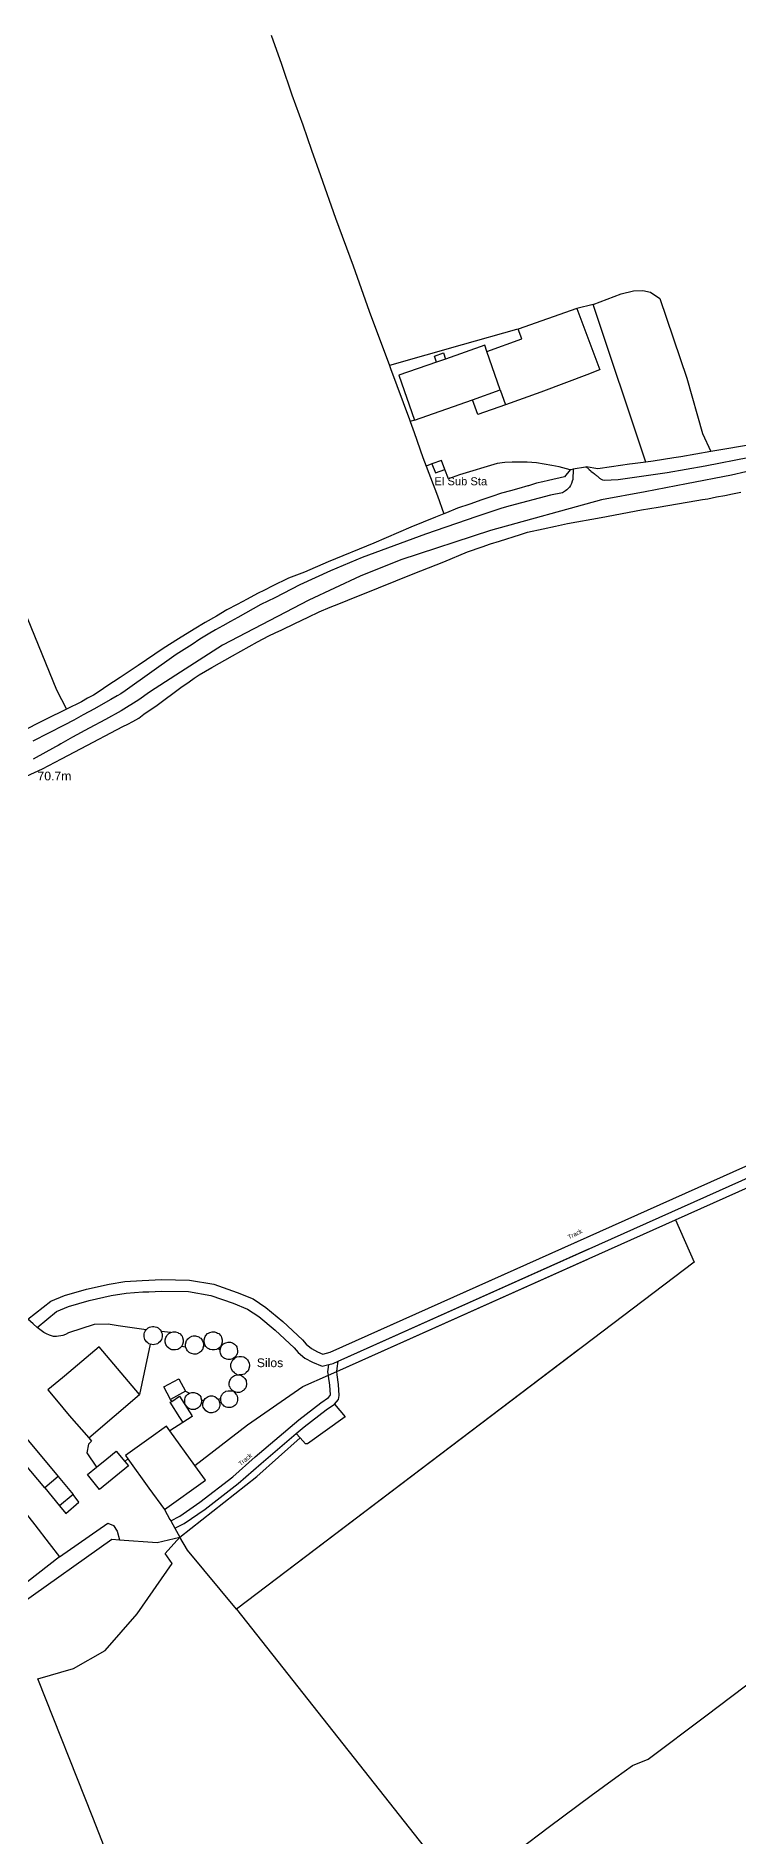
# Model space of a CAD drawing. Header units: millimetres. Extents: x 111502 to 977541, y 8702 to 1044108.
# Drawn here: x 975679 to 975921, y 476211 to 476830 of the extents above; entities that cross this region are included whole.
import ezdxf

# ---------------------------------------------------------------- set-up
doc = ezdxf.new("R2010")
doc.units = ezdxf.units.MM
doc.header["$LTSCALE"] = 0.25
doc.layers.add('X HVSS Site Background', color=8, linetype='Continuous')
doc.styles.add('OS Master Map$1$Standard', font='txt')

# ---------------------------------------------------------------- blocks, each defined once
blk = doc.blocks.new('OS MAP')
at = {"layer": 'X HVSS Site Background', "flags": 128}
for points in [[(489542, 241371.57), (489545.6, 241361.57), (489545.6, 241361.57), (489549.2, 241351.07), (489549.2, 241351.07), (489552.9, 241340.77), (489552.9, 241340.77), (489555.9, 241332.07), (489555.9, 241332.07), (489559, 241323.27), (489559, 241323.27), (489564.2, 241308.67), (489564.2, 241308.67), (489570.2, 241292.27), (489570.2, 241292.27), (489575.8, 241276.67), (489575.8, 241276.67), (489582.69, 241258.07)], [(489650.4, 241223.17), (489651.43, 241222.34), (489651.43, 241222.34), (489651.94, 241221.81), (489651.94, 241221.81), (489652.13, 241221.66), (489652.13, 241221.66), (489652.59, 241221.31), (489652.59, 241221.31), (489653.26, 241220.78), (489653.26, 241220.78), (489653.44, 241220.63), (489653.44, 241220.63), (489653.58, 241220.52), (489653.58, 241220.52), (489653.74, 241220.38), (489653.74, 241220.38), (489653.87, 241220.28), (489653.87, 241220.28), (489654.04, 241220.14), (489654.04, 241220.14), (489654.22, 241219.99), (489654.22, 241219.99), (489654.39, 241219.85), (489654.39, 241219.85), (489654.52, 241219.74), (489654.52, 241219.74), (489654.69, 241219.6), (489654.69, 241219.6), (489654.82, 241219.5), (489654.82, 241219.5), (489654.99, 241219.36), (489654.99, 241219.36), (489655.12, 241219.25), (489655.12, 241219.25), (489655.32, 241219.09), (489655.32, 241219.09), (489655.77, 241218.88), (489655.77, 241218.88), (489655.99, 241218.81), (489655.99, 241218.81), (489656.59, 241218.63), (489656.59, 241218.63), (489661.37, 241218.83), (489661.37, 241218.83), (489678.19, 241221.29), (489678.19, 241221.29), (489691.29, 241223.59), (489691.29, 241223.59), (489721.8, 241229.57)], [(489652.74, 241279.04), (489662.4, 241282.62), (489662.4, 241282.62), (489666.58, 241283.74), (489666.58, 241283.74), (489669.85, 241283.86), (489669.85, 241283.86), (489672.45, 241283.18), (489672.45, 241283.18), (489675.72, 241281.04), (489675.72, 241281.04), (489684.98, 241253.72), (489684.98, 241253.72), (489690.4, 241234.64), (489690.4, 241234.64), (489693.25, 241228.46)], [(489647.1, 241277.6), (489655.01, 241256.58), (489655.01, 241256.58), (489654.6, 241256.42), (489654.6, 241256.42), (489651.48, 241255.23), (489651.48, 241255.23), (489634.8, 241248.87), (489634.8, 241248.87), (489622.58, 241244.53)], [(489647.1, 241277.6), (489627, 241270.5)], [(489652.74, 241279.04), (489647.1, 241277.6)], [(489670.88, 241224.81), (489652.74, 241279.04)], [(489708.9, 241231.17), (489693.25, 241228.46)], [(489715.1, 241223.77), (489700.29, 241220.39), (489700.29, 241220.39), (489684.89, 241217.39), (489684.89, 241217.39), (489670.69, 241214.69), (489670.69, 241214.69), (489655.59, 241211.89), (489655.59, 241211.89), (489617.43, 241201.38), (489617.43, 241201.38), (489586.59, 241191.29), (489586.59, 241191.29), (489572.61, 241185.69), (489572.61, 241185.69), (489554.99, 241177.44), (489554.99, 241177.44), (489525.26, 241161.91), (489525.26, 241161.91), (489509.26, 241151.66), (489509.26, 241151.66), (489500.26, 241145.86), (489500.26, 241145.86), (489496.55, 241143.19), (489496.55, 241143.19), (489490.45, 241139.39), (489490.45, 241139.39), (489485.05, 241136.39), (489485.05, 241136.39), (489479.45, 241133.39), (489479.45, 241133.39), (489473.75, 241130.29), (489473.75, 241130.29), (489469.7, 241128.02), (489469.7, 241128.02), (489468.79, 241127.51), (489468.79, 241127.51), (489467.87, 241127), (489467.87, 241127), (489460.23, 241122.77)], [(489627, 241270.5), (489626.4, 241270.37), (489626.4, 241270.37), (489607.7, 241265.17), (489607.7, 241265.17), (489582.69, 241258.07)], [(489616.22, 241262.88), (489615.5, 241264.97), (489615.5, 241264.97), (489602, 241260.27)], [(489616.22, 241262.88), (489628.2, 241267.17), (489628.2, 241267.17), (489627, 241270.5)], [(489598.92, 241259.2), (489585.9, 241254.67), (489585.9, 241254.67), (489591.3, 241239.27)], [(489598.92, 241259.2), (489598.2, 241261.27), (489598.2, 241261.27), (489601.3, 241262.37), (489601.3, 241262.37), (489602, 241260.27)], [(489602, 241260.27), (489598.92, 241259.2)], [(489620.81, 241249.64), (489616.22, 241262.88)], [(489582.69, 241258.07), (489583.1, 241256.97), (489583.1, 241256.97), (489589.59, 241239.44), (489589.59, 241239.44), (489589.84, 241238.75)], [(489591.3, 241239.27), (489611.29, 241246.29)], [(489611.29, 241246.29), (489620.81, 241249.64)], [(489622.58, 241244.53), (489613.1, 241241.17), (489613.1, 241241.17), (489611.29, 241246.29)], [(489620.81, 241249.64), (489622.58, 241244.53)], [(489457.9, 241116.9), (489463.4, 241119.5), (489463.4, 241119.5), (489470, 241122.9), (489470, 241122.9), (489476.7, 241126.4), (489476.7, 241126.4), (489491, 241134), (489491, 241134), (489492.8, 241134.8), (489492.8, 241134.8), (489494.5, 241135.7), (489494.5, 241135.7), (489496.5, 241136.9), (489496.5, 241136.9), (489498.3, 241138.3), (489498.3, 241138.3), (489502.9, 241141.3), (489502.9, 241141.3), (489511, 241147.37), (489511, 241147.37), (489513.8, 241149.37), (489513.8, 241149.37), (489515.6, 241150.67), (489515.6, 241150.67), (489517.3, 241151.77), (489517.3, 241151.77), (489521.6, 241154.27), (489521.6, 241154.27), (489528.7, 241158.27), (489528.7, 241158.27), (489537.3, 241163.07), (489537.3, 241163.07), (489541.3, 241165.17), (489541.3, 241165.17), (489543.4, 241166.17), (489543.4, 241166.17), (489545.7, 241167.27), (489545.7, 241167.27), (489550.2, 241169.37), (489550.2, 241169.37), (489554.8, 241171.57), (489554.8, 241171.57), (489558.5, 241173.37), (489558.5, 241173.37), (489562.3, 241174.97), (489562.3, 241174.97), (489565.3, 241176.17), (489565.3, 241176.17), (489568.4, 241177.37), (489568.4, 241177.37), (489578.9, 241181.67), (489578.9, 241181.67), (489590.9, 241186.47), (489590.9, 241186.47), (489601.4, 241190.57), (489601.4, 241190.57), (489609.6, 241193.97), (489609.6, 241193.97), (489614.6, 241195.77), (489614.6, 241195.77), (489617.5, 241196.77), (489617.5, 241196.77), (489620.6, 241197.67), (489620.6, 241197.67), (489627.8, 241199.97), (489627.8, 241199.97), (489630.2, 241200.77), (489630.2, 241200.77), (489635.6, 241201.97), (489635.6, 241201.97), (489639.8, 241202.87), (489639.8, 241202.87), (489643.9, 241203.77), (489643.9, 241203.77), (489655.5, 241205.87), (489655.5, 241205.87), (489669.4, 241208.47), (489669.4, 241208.47), (489675.1, 241209.37), (489675.1, 241209.37), (489688.4, 241211.67), (489688.4, 241211.67), (489690.4, 241211.97), (489690.4, 241211.97), (489692.2, 241212.27), (489692.2, 241212.27), (489695.2, 241212.87), (489695.2, 241212.87), (489698, 241213.37), (489698, 241213.37), (489700.7, 241213.97), (489700.7, 241213.97), (489703.5, 241214.57)], [(489591.3, 241239.27), (489589.84, 241238.75)], [(489589.84, 241238.75), (489591.2, 241235.07), (489591.2, 241235.07), (489594.2, 241226.47), (489594.2, 241226.47), (489595.32, 241223.51)], [(489693.25, 241228.46), (489682.9, 241226.67), (489682.9, 241226.67), (489680.5, 241226.27), (489680.5, 241226.27), (489677, 241225.77), (489677, 241225.77), (489673.4, 241225.17), (489673.4, 241225.17), (489670.88, 241224.81)], [(489645.94, 241222.38), (489645.79, 241218.89), (489645.79, 241218.89), (489645.52, 241218.3), (489645.52, 241218.3), (489645.26, 241217.55), (489645.26, 241217.55), (489644.93, 241216.77), (489644.93, 241216.77), (489644.65, 241216.27), (489644.65, 241216.27), (489643.74, 241215.32), (489643.74, 241215.32), (489643.23, 241215), (489643.23, 241215), (489642.19, 241214.34), (489642.19, 241214.34), (489638.1, 241213.52), (489638.1, 241213.52), (489624.28, 241209.79), (489624.28, 241209.79), (489621.36, 241208.99), (489621.36, 241208.99), (489612.73, 241206.21), (489612.73, 241206.21), (489595.17, 241200.12), (489595.17, 241200.12), (489573.3, 241192.07), (489573.3, 241192.07), (489562.5, 241187.47), (489562.5, 241187.47), (489551.9, 241182.67), (489551.9, 241182.67), (489543.3, 241178.27), (489543.3, 241178.27), (489538.5, 241175.87), (489538.5, 241175.87), (489530.6, 241171.47), (489530.6, 241171.47), (489528.1, 241170.07), (489528.1, 241170.07), (489525.4, 241168.57), (489525.4, 241168.57), (489522.9, 241167.27), (489522.9, 241167.27), (489520.4, 241165.77), (489520.4, 241165.77), (489517.5, 241163.97), (489517.5, 241163.97), (489514.9, 241162.17), (489514.9, 241162.17), (489509.4, 241158.77), (489509.4, 241158.77), (489491.85, 241146.29), (489491.85, 241146.29), (489490.35, 241145.29), (489490.35, 241145.29), (489489.05, 241144.49), (489489.05, 241144.49), (489486.95, 241143.29), (489486.95, 241143.29), (489485.05, 241142.29), (489485.05, 241142.29), (489481.35, 241140.09), (489481.35, 241140.09), (489477.45, 241137.99), (489477.45, 241137.99), (489474.15, 241136.19), (489474.15, 241136.19), (489470.85, 241134.49), (489470.85, 241134.49), (489460.05, 241128.99)], [(489597.31, 241224.24), (489595.32, 241223.51)], [(489595.32, 241223.51), (489599.2, 241213.27), (489599.2, 241213.27), (489601.45, 241207.13)], [(489601.8, 241222.27), (489600.6, 241225.37), (489600.6, 241225.37), (489597.31, 241224.24)], [(489597.31, 241224.24), (489598.6, 241221.17), (489598.6, 241221.17), (489601.8, 241222.27)], [(489644.8, 241222.17), (489642.9, 241219.77), (489642.9, 241219.77), (489637.4, 241218.57), (489637.4, 241218.57), (489635.4, 241218.07), (489635.4, 241218.07), (489633.3, 241217.57), (489633.3, 241217.57), (489631.89, 241217.15), (489631.89, 241217.15), (489630.48, 241216.73), (489630.48, 241216.73), (489630.3, 241216.67), (489630.3, 241216.67), (489627.2, 241215.77), (489627.2, 241215.77), (489624.3, 241214.97), (489624.3, 241214.97), (489621.3, 241214.17), (489621.3, 241214.17), (489617.9, 241213.07), (489617.9, 241213.07), (489614.5, 241211.87), (489614.5, 241211.87), (489610.3, 241210.37), (489610.3, 241210.37), (489606.1, 241208.97), (489606.1, 241208.97), (489602.3, 241207.47), (489602.3, 241207.47), (489601.45, 241207.13)], [(489644.8, 241222.17), (489641.07, 241223.22), (489641.07, 241223.22), (489638.58, 241223.71), (489638.58, 241223.71), (489635.97, 241224.17), (489635.97, 241224.17), (489633.33, 241224.59), (489633.33, 241224.59), (489630.09, 241224.8), (489630.09, 241224.8), (489627.41, 241224.88), (489627.41, 241224.88), (489624.89, 241224.8), (489624.89, 241224.8), (489622.37, 241224.71), (489622.37, 241224.71), (489619.7, 241224.34), (489619.7, 241224.34), (489606.76, 241220.47), (489606.76, 241220.47), (489603.04, 241219.11), (489603.04, 241219.11), (489601.8, 241222.27)], [(489645.94, 241222.38), (489645.06, 241222.22), (489645.06, 241222.22), (489644.8, 241222.17)], [(489650.4, 241223.17), (489650.09, 241223.11), (489650.09, 241223.11), (489645.94, 241222.38)], [(489670.88, 241224.81), (489669.9, 241224.67), (489669.9, 241224.67), (489666.3, 241224.27), (489666.3, 241224.27), (489665.2, 241224.12), (489665.2, 241224.12), (489659.1, 241223.27), (489659.1, 241223.27), (489654.4, 241222.57), (489654.4, 241222.57), (489650.4, 241223.17)], [(489428.35, 241213.63), (489440.27, 241218.58), (489440.27, 241218.58), (489454.4, 241180.6), (489454.4, 241180.6), (489468.22, 241146.58), (489468.22, 241146.58), (489471.68, 241139.96)], [(489601.45, 241207.13), (489598.6, 241205.97), (489598.6, 241205.97), (489590.1, 241202.47), (489590.1, 241202.47), (489577.4, 241196.97), (489577.4, 241196.97), (489561.7, 241190.57), (489561.7, 241190.57), (489553.5, 241187.07), (489553.5, 241187.07), (489549.9, 241185.67), (489549.9, 241185.67), (489548, 241184.97), (489548, 241184.97), (489542.4, 241182.27), (489542.4, 241182.27), (489539.8, 241180.87), (489539.8, 241180.87), (489537.3, 241179.67), (489537.3, 241179.67), (489533.8, 241177.77), (489533.8, 241177.77), (489530.4, 241175.97), (489530.4, 241175.97), (489526.8, 241174.07), (489526.8, 241174.07), (489523.3, 241171.97), (489523.3, 241171.97), (489519.4, 241169.77), (489519.4, 241169.77), (489515.6, 241167.47), (489515.6, 241167.47), (489510.2, 241164.17), (489510.2, 241164.17), (489504.9, 241160.77), (489504.9, 241160.77), (489496.3, 241154.97), (489496.3, 241154.97), (489490.1, 241150.8), (489490.1, 241150.8), (489487.8, 241149.3), (489487.8, 241149.3), (489485.5, 241147.9), (489485.5, 241147.9), (489483.3, 241146.3), (489483.3, 241146.3), (489481, 241144.8), (489481, 241144.8), (489478.9, 241143.7), (489478.9, 241143.7), (489476.8, 241142.5), (489476.8, 241142.5), (489471.68, 241139.96)], [(489471.68, 241139.96), (489464.5, 241136.4), (489464.5, 241136.4), (489455.6, 241132)], [(489458.37, 240930.37), (489466.27, 240936.52), (489466.27, 240936.52), (489471, 240938.49), (489471, 240938.49), (489478.52, 240940.65), (489478.52, 240940.65), (489486.3, 240942.41), (489486.3, 240942.41), (489491.71, 240943.29), (489491.71, 240943.29), (489497.66, 240943.7), (489497.66, 240943.7), (489500, 240943.8), (489500, 240943.8), (489504.3, 240943.97), (489504.3, 240943.97), (489514.02, 240943.82), (489514.02, 240943.82), (489522.35, 240942.37), (489522.35, 240942.37), (489530.41, 240939.59), (489530.41, 240939.59), (489535.82, 240937.41), (489535.82, 240937.41), (489540.22, 240934.45), (489540.22, 240934.45), (489546.06, 240929.63), (489546.06, 240929.63), (489552.85, 240923.27), (489552.85, 240923.27), (489554.12, 240921.81), (489554.12, 240921.81), (489555.9, 240920.28), (489555.9, 240920.28), (489557.93, 240919.19), (489557.93, 240919.19), (489559.87, 240918.42), (489559.87, 240918.42), (489562.35, 240919.04), (489562.35, 240919.04), (489743.42, 241000)], [(489565.07, 240915.96), (489752.99, 241000), (489752.99, 241000), (489832.87, 241035.72)], [(489681.12, 240964.52), (489760.46, 241000), (489760.46, 241000), (489776.34, 241007.67), (489776.34, 241007.67), (489787.54, 241012.87), (489787.54, 241012.87), (489810.85, 241023.64)], [(489681.12, 240964.52), (489687.44, 240950.01), (489687.44, 240950.01), (489530.16, 240830.73)], [(489564.58, 240912.42), (489681.12, 240964.52)], [(489461.57, 240927.5), (489468.29, 240933.05), (489468.29, 240933.05), (489472.32, 240934.73), (489472.32, 240934.73), (489479.51, 240936.8), (489479.51, 240936.8), (489487.06, 240938.5), (489487.06, 240938.5), (489492.17, 240939.34), (489492.17, 240939.34), (489497.88, 240939.73), (489497.88, 240939.73), (489500, 240939.82), (489500, 240939.82), (489504.35, 240939.99), (489504.35, 240939.99), (489513.65, 240939.85), (489513.65, 240939.85), (489521.35, 240938.51), (489521.35, 240938.51), (489529.02, 240935.86), (489529.02, 240935.86), (489533.95, 240933.88), (489533.95, 240933.88), (489537.84, 240931.26), (489537.84, 240931.26), (489543.43, 240926.64), (489543.43, 240926.64), (489549.98, 240920.51), (489549.98, 240920.51), (489551.31, 240918.98), (489551.31, 240918.98), (489553.64, 240916.98), (489553.64, 240916.98), (489556.25, 240915.58), (489556.25, 240915.58), (489559.59, 240914.25), (489559.59, 240914.25), (489561.86, 240914.82)], [(489461.57, 240927.5), (489460.27, 240928.73), (489460.27, 240928.73), (489458.37, 240930.37)], [(489499.1, 240926.77), (489489.41, 240928.15), (489489.41, 240928.15), (489485.99, 240928.68), (489485.99, 240928.68), (489481.17, 240928.59), (489481.17, 240928.59), (489472.33, 240925.72), (489472.33, 240925.72), (489471.38, 240925.16), (489471.38, 240925.16), (489470.37, 240924.75), (489470.37, 240924.75), (489468.28, 240924.41), (489468.28, 240924.41), (489467.19, 240924.48), (489467.19, 240924.48), (489465.84, 240924.87), (489465.84, 240924.87), (489464.86, 240925.33), (489464.86, 240925.33), (489463.92, 240925.86), (489463.92, 240925.86), (489461.57, 240927.5)], [(489500.49, 240921.76), (489500, 240921.96), (489500, 240921.96), (489499.6, 240922.22), (489499.6, 240922.22), (489499.22, 240922.56), (489499.22, 240922.56), (489498.9, 240922.94), (489498.9, 240922.94), (489498.65, 240923.38), (489498.65, 240923.38), (489498.47, 240923.85), (489498.47, 240923.85), (489498.37, 240924.34), (489498.37, 240924.34), (489498.34, 240924.85), (489498.34, 240924.85), (489498.4, 240925.35), (489498.4, 240925.35), (489498.54, 240925.83), (489498.54, 240925.83), (489498.76, 240926.29), (489498.76, 240926.29), (489499.04, 240926.7), (489499.04, 240926.7), (489499.1, 240926.77)], [(489499.1, 240926.77), (489499.39, 240927.07), (489499.39, 240927.07), (489499.79, 240927.37), (489499.79, 240927.37), (489500, 240927.48), (489500, 240927.48), (489500.24, 240927.6), (489500.24, 240927.6), (489500.71, 240927.76), (489500.71, 240927.76), (489501.21, 240927.85), (489501.21, 240927.85), (489501.71, 240927.85), (489501.71, 240927.85), (489502.21, 240927.77), (489502.21, 240927.77), (489502.69, 240927.61), (489502.69, 240927.61), (489503.14, 240927.38), (489503.14, 240927.38), (489503.54, 240927.08), (489503.54, 240927.08), (489503.89, 240926.71), (489503.89, 240926.71), (489504.18, 240926.3), (489504.18, 240926.3), (489504.24, 240926.17)], [(489504.24, 240926.17), (489504.39, 240925.85), (489504.39, 240925.85), (489504.54, 240925.36), (489504.54, 240925.36), (489504.6, 240924.86), (489504.6, 240924.86), (489504.58, 240924.36), (489504.58, 240924.36), (489504.48, 240923.87), (489504.48, 240923.87), (489504.3, 240923.4), (489504.3, 240923.4), (489504.05, 240922.96), (489504.05, 240922.96), (489503.73, 240922.57), (489503.73, 240922.57), (489503.36, 240922.23), (489503.36, 240922.23), (489502.93, 240921.96), (489502.93, 240921.96), (489502.47, 240921.76), (489502.47, 240921.76), (489501.98, 240921.64), (489501.98, 240921.64), (489501.48, 240921.6), (489501.48, 240921.6), (489500.98, 240921.64), (489500.98, 240921.64), (489500.49, 240921.76)], [(489507.51, 240925.81), (489504.24, 240926.17)], [(489511.21, 240921.01), (489510.61, 240920.41), (489510.61, 240920.41), (489510.31, 240920.21), (489510.31, 240920.21), (489509.91, 240920.01), (489509.91, 240920.01), (489509.11, 240919.81), (489509.11, 240919.81), (489508.31, 240919.81), (489508.31, 240919.81), (489507.94, 240919.9), (489507.94, 240919.9), (489507.51, 240920.01), (489507.51, 240920.01), (489507.21, 240920.21), (489507.21, 240920.21), (489506.81, 240920.41), (489506.81, 240920.41), (489506.21, 240921.01), (489506.21, 240921.01), (489506.01, 240921.31), (489506.01, 240921.31), (489505.81, 240921.71), (489505.81, 240921.71), (489505.61, 240922.51), (489505.61, 240922.51), (489505.61, 240923.31), (489505.61, 240923.31), (489505.81, 240924.11), (489505.81, 240924.11), (489506.01, 240924.41), (489506.01, 240924.41), (489506.21, 240924.81), (489506.21, 240924.81), (489506.81, 240925.41), (489506.81, 240925.41), (489507.11, 240925.61), (489507.11, 240925.61), (489507.51, 240925.81)], [(489507.51, 240925.81), (489507.58, 240925.82), (489507.58, 240925.82), (489508.31, 240926.01), (489508.31, 240926.01), (489509.11, 240926.01), (489509.11, 240926.01), (489509.91, 240925.81), (489509.91, 240925.81), (489510.21, 240925.61), (489510.21, 240925.61), (489510.61, 240925.41), (489510.61, 240925.41), (489511.21, 240924.81), (489511.21, 240924.81), (489511.41, 240924.51), (489511.41, 240924.51), (489511.61, 240924.11), (489511.61, 240924.11), (489511.81, 240923.31), (489511.81, 240923.31), (489511.81, 240922.51), (489511.81, 240922.51), (489511.61, 240921.71), (489511.61, 240921.71), (489511.41, 240921.41), (489511.41, 240921.41), (489511.21, 240921.01)], [(489512.65, 240920.78), (489512.61, 240920.91), (489512.61, 240920.91), (489512.61, 240921.81), (489512.61, 240921.81), (489512.91, 240923.01), (489512.91, 240923.01), (489513.21, 240923.31), (489513.21, 240923.31), (489513.41, 240923.61), (489513.41, 240923.61), (489513.71, 240923.91), (489513.71, 240923.91), (489514.01, 240924.11), (489514.01, 240924.11), (489514.81, 240924.51), (489514.81, 240924.51), (489515.21, 240924.61), (489515.21, 240924.61), (489516.01, 240924.61), (489516.01, 240924.61), (489517.21, 240924.31), (489517.21, 240924.31), (489517.51, 240924.01), (489517.51, 240924.01), (489517.81, 240923.81), (489517.81, 240923.81), (489518.11, 240923.51), (489518.11, 240923.51), (489518.31, 240923.21), (489518.31, 240923.21), (489518.71, 240922.41), (489518.71, 240922.41), (489518.81, 240922.01), (489518.81, 240922.01), (489518.81, 240921.21)], [(489519.61, 240921.01), (489519.41, 240921.31), (489519.41, 240921.31), (489519.21, 240921.71), (489519.21, 240921.71), (489519.01, 240922.51), (489519.01, 240922.51), (489519.01, 240923.31), (489519.01, 240923.31), (489519.21, 240924.11), (489519.21, 240924.11), (489519.41, 240924.41), (489519.41, 240924.41), (489519.61, 240924.81), (489519.61, 240924.81), (489520.21, 240925.41), (489520.21, 240925.41), (489520.51, 240925.61), (489520.51, 240925.61), (489520.91, 240925.81), (489520.91, 240925.81), (489521.71, 240926.01), (489521.71, 240926.01), (489522.51, 240926.01), (489522.51, 240926.01), (489523.31, 240925.81), (489523.31, 240925.81), (489523.61, 240925.61), (489523.61, 240925.61), (489524.01, 240925.41), (489524.01, 240925.41), (489524.61, 240924.81), (489524.61, 240924.81), (489524.81, 240924.51), (489524.81, 240924.51), (489525.01, 240924.11), (489525.01, 240924.11), (489525.21, 240923.31), (489525.21, 240923.31), (489525.21, 240922.51), (489525.21, 240922.51), (489525.01, 240921.71), (489525.01, 240921.71), (489524.81, 240921.41), (489524.81, 240921.41), (489524.61, 240921.01), (489524.61, 240921.01), (489524.01, 240920.41), (489524.01, 240920.41), (489523.71, 240920.21)], [(489496.81, 240904.49), (489482.91, 240920.89), (489482.91, 240920.89), (489470.96, 240910.79), (489470.96, 240910.79), (489470.26, 240910.19), (489470.26, 240910.19), (489467.81, 240908.14), (489467.81, 240908.14), (489465.31, 240906.09), (489465.31, 240906.09), (489468.26, 240902.54), (489468.26, 240902.54), (489472.56, 240897.29), (489472.56, 240897.29), (489479.31, 240889.59)], [(489500.49, 240921.76), (489496.81, 240904.49)], [(489512.65, 240920.78), (489511.21, 240921.01)], [(489518.81, 240921.21), (489518.61, 240920.41), (489518.61, 240920.41), (489518.51, 240920.11), (489518.51, 240920.11), (489518.21, 240919.71), (489518.21, 240919.71), (489518.01, 240919.41), (489518.01, 240919.41), (489517.71, 240919.11), (489517.71, 240919.11), (489517.41, 240918.91), (489517.41, 240918.91), (489516.61, 240918.51), (489516.61, 240918.51), (489516.21, 240918.41), (489516.21, 240918.41), (489515.41, 240918.41), (489515.41, 240918.41), (489514.61, 240918.61), (489514.61, 240918.61), (489514.31, 240918.71), (489514.31, 240918.71), (489513.91, 240918.91), (489513.91, 240918.91), (489513.31, 240919.51), (489513.31, 240919.51), (489513.11, 240919.81), (489513.11, 240919.81), (489512.71, 240920.61), (489512.71, 240920.61), (489512.65, 240920.78)], [(489519.61, 240921.01), (489518.81, 240921.21)], [(489523.71, 240920.21), (489523.31, 240920.01), (489523.31, 240920.01), (489522.51, 240919.81), (489522.51, 240919.81), (489521.71, 240919.81), (489521.71, 240919.81), (489520.91, 240920.01), (489520.91, 240920.01), (489520.61, 240920.21), (489520.61, 240920.21), (489520.21, 240920.41), (489520.21, 240920.41), (489519.61, 240921.01)], [(489524.51, 240919.91), (489523.71, 240920.21)], [(489524.51, 240919.91), (489524.71, 240920.71), (489524.71, 240920.71), (489524.91, 240921.01), (489524.91, 240921.01), (489525.21, 240921.41), (489525.21, 240921.41), (489525.41, 240921.71), (489525.41, 240921.71), (489525.71, 240921.91), (489525.71, 240921.91), (489526.11, 240922.11), (489526.11, 240922.11), (489526.41, 240922.31), (489526.41, 240922.31), (489527.21, 240922.51), (489527.21, 240922.51), (489528.01, 240922.51), (489528.01, 240922.51), (489528.41, 240922.41), (489528.41, 240922.41), (489528.81, 240922.21), (489528.81, 240922.21), (489529.41, 240921.81), (489529.41, 240921.81), (489530.01, 240921.21), (489530.01, 240921.21), (489530.21, 240920.91), (489530.21, 240920.91), (489530.41, 240920.11), (489530.41, 240920.11), (489530.51, 240919.61), (489530.51, 240919.61), (489530.51, 240919.21), (489530.51, 240919.21), (489530.31, 240918.41), (489530.31, 240918.41), (489530.11, 240918.11), (489530.11, 240918.11), (489529.91, 240917.71), (489529.91, 240917.71), (489529.71, 240917.41)], [(489529.71, 240917.41), (489529.41, 240917.21), (489529.41, 240917.21), (489529.01, 240916.91), (489529.01, 240916.91), (489528.71, 240916.71), (489528.71, 240916.71), (489527.91, 240916.51), (489527.91, 240916.51), (489527.11, 240916.51), (489527.11, 240916.51), (489526.71, 240916.61), (489526.71, 240916.61), (489526.41, 240916.71), (489526.41, 240916.71), (489526.01, 240916.91), (489526.01, 240916.91), (489525.71, 240917.11), (489525.71, 240917.11), (489525.11, 240917.71), (489525.11, 240917.71), (489524.91, 240918.01), (489524.91, 240918.01), (489524.71, 240918.41), (489524.71, 240918.41), (489524.61, 240918.71), (489524.61, 240918.71), (489524.51, 240919.11), (489524.51, 240919.11), (489524.51, 240919.91)], [(489530.41, 240911.21), (489530.11, 240911.51), (489530.11, 240911.51), (489529.71, 240911.71), (489529.71, 240911.71), (489529.41, 240911.91), (489529.41, 240911.91), (489528.81, 240912.51), (489528.81, 240912.51), (489528.41, 240913.31), (489528.41, 240913.31), (489528.31, 240913.61), (489528.31, 240913.61), (489528.21, 240914.11), (489528.21, 240914.11), (489528.21, 240914.91), (489528.21, 240914.91), (489528.31, 240915.31), (489528.31, 240915.31), (489528.51, 240915.71), (489528.51, 240915.71), (489528.61, 240916.01), (489528.61, 240916.01), (489528.91, 240916.41), (489528.91, 240916.41), (489529.51, 240917.01)], [(489529.51, 240917.01), (489529.81, 240917.21), (489529.81, 240917.21), (489530.21, 240917.41), (489530.21, 240917.41), (489531.01, 240917.61), (489531.01, 240917.61), (489531.81, 240917.61), (489531.81, 240917.61), (489532.61, 240917.41), (489532.61, 240917.41), (489533.01, 240917.21), (489533.01, 240917.21), (489533.31, 240917.01), (489533.31, 240917.01), (489533.91, 240916.41), (489533.91, 240916.41), (489534.11, 240916.11), (489534.11, 240916.11), (489534.51, 240915.31), (489534.51, 240915.31), (489534.61, 240914.61), (489534.61, 240914.61), (489534.61, 240914.21), (489534.61, 240914.21), (489534.31, 240913.01), (489534.31, 240913.01), (489534.11, 240912.61), (489534.11, 240912.61), (489533.51, 240912.01), (489533.51, 240912.01), (489533.21, 240911.81), (489533.21, 240911.81), (489532.91, 240911.51), (489532.91, 240911.51), (489531.71, 240911.21), (489531.71, 240911.21), (489531.01, 240911.21)], [(489529.71, 240917.41), (489529.51, 240917.01)], [(489561.74, 240911.15), (489561.56, 240912.35), (489561.56, 240912.35), (489561.71, 240913.85), (489561.71, 240913.85), (489561.86, 240914.82)], [(489561.74, 240911.15), (489564.58, 240912.42)], [(489561.86, 240914.82), (489563.31, 240915.18), (489563.31, 240915.18), (489565.07, 240915.96)], [(489563.83, 240901.24), (489565.15, 240902.82), (489565.15, 240902.82), (489565.42, 240904.15), (489565.42, 240904.15), (489565.22, 240907.98), (489565.22, 240907.98), (489564.75, 240911.29), (489564.75, 240911.29), (489564.58, 240912.42)], [(489564.58, 240912.42), (489564.69, 240913.47), (489564.69, 240913.47), (489565.07, 240915.96)], [(489507.41, 240902.81), (489505.11, 240907.11), (489505.11, 240907.11), (489510.31, 240909.91), (489510.31, 240909.91), (489512.61, 240905.61)], [(489512.61, 240905.61), (489507.41, 240902.81)], [(489507.52, 240861.06), (489510.59, 240862.76), (489510.59, 240862.76), (489517.55, 240867.55), (489517.55, 240867.55), (489528.85, 240876.23), (489528.85, 240876.23), (489536.6, 240883.07), (489536.6, 240883.07), (489551.56, 240895.76), (489551.56, 240895.76), (489559.14, 240901.6), (489559.14, 240901.6), (489561.78, 240903.46), (489561.78, 240903.46), (489562.36, 240904.16), (489562.36, 240904.16), (489562.4, 240904.37), (489562.4, 240904.37), (489562.23, 240907.7), (489562.23, 240907.7), (489561.78, 240910.86), (489561.78, 240910.86), (489561.74, 240911.15)], [(489512.61, 240905.61), (489514.01, 240905.01)], [(489515.76, 240880.17), (489533.87, 240894.14), (489533.87, 240894.14), (489552.97, 240907.23), (489552.97, 240907.23), (489561.74, 240911.15)], [(489524.71, 240903.21), (489524.91, 240904.01), (489524.91, 240904.01), (489525.11, 240904.31), (489525.11, 240904.31), (489525.31, 240904.71), (489525.31, 240904.71), (489525.51, 240905.01), (489525.51, 240905.01), (489525.81, 240905.21), (489525.81, 240905.21), (489526.21, 240905.41), (489526.21, 240905.41), (489526.51, 240905.61), (489526.51, 240905.61), (489527.31, 240905.81), (489527.31, 240905.81), (489528.11, 240905.81), (489528.11, 240905.81), (489528.41, 240905.71), (489528.41, 240905.71), (489528.91, 240905.71)], [(489529.21, 240905.51), (489529.41, 240905.21), (489529.41, 240905.21), (489529.71, 240904.91), (489529.71, 240904.91), (489529.91, 240904.61), (489529.91, 240904.61), (489530.21, 240904.31), (489530.21, 240904.31), (489530.31, 240904.01), (489530.31, 240904.01), (489530.51, 240903.21), (489530.51, 240903.21), (489530.51, 240902.41), (489530.51, 240902.41), (489530.41, 240902.01), (489530.41, 240902.01), (489530.21, 240901.71), (489530.21, 240901.71), (489530.11, 240901.31), (489530.11, 240901.31), (489529.81, 240901.01), (489529.81, 240901.01), (489529.61, 240900.71), (489529.61, 240900.71), (489529.21, 240900.51), (489529.21, 240900.51), (489528.91, 240900.31), (489528.91, 240900.31), (489528.51, 240900.11), (489528.51, 240900.11), (489528.21, 240900.01), (489528.21, 240900.01), (489527.01, 240900.01), (489527.01, 240900.01), (489526.61, 240900.11), (489526.61, 240900.11), (489526.31, 240900.31), (489526.31, 240900.31), (489525.91, 240900.51), (489525.91, 240900.51), (489525.61, 240900.81), (489525.61, 240900.81), (489525.31, 240901.01), (489525.31, 240901.01), (489525.11, 240901.41), (489525.11, 240901.41), (489524.91, 240901.71), (489524.91, 240901.71), (489524.71, 240902.51), (489524.71, 240902.51), (489524.71, 240903.21)], [(489528.91, 240905.71), (489528.01, 240906.61), (489528.01, 240906.61), (489527.91, 240907.01), (489527.91, 240907.01), (489527.71, 240907.31), (489527.71, 240907.31), (489527.61, 240907.71), (489527.61, 240907.71), (489527.61, 240908.51), (489527.61, 240908.51), (489527.81, 240909.31), (489527.81, 240909.31), (489528.01, 240909.71), (489528.01, 240909.71), (489528.41, 240910.31), (489528.41, 240910.31), (489528.71, 240910.61), (489528.71, 240910.61), (489529.11, 240910.81), (489529.11, 240910.81), (489529.41, 240911.01), (489529.41, 240911.01), (489530.21, 240911.21), (489530.21, 240911.21), (489530.41, 240911.21)], [(489529.21, 240905.51), (489528.91, 240905.71)], [(489531.01, 240911.21), (489531.81, 240911.01), (489531.81, 240911.01), (489532.41, 240910.61), (489532.41, 240910.61), (489533.01, 240910.01), (489533.01, 240910.01), (489533.21, 240909.71), (489533.21, 240909.71), (489533.41, 240909.31), (489533.41, 240909.31), (489533.51, 240908.91), (489533.51, 240908.91), (489533.61, 240908.41), (489533.61, 240908.41), (489533.61, 240908.01), (489533.61, 240908.01), (489533.41, 240907.21), (489533.41, 240907.21), (489533.31, 240906.91), (489533.31, 240906.91), (489533.11, 240906.51), (489533.11, 240906.51), (489532.81, 240906.21), (489532.81, 240906.21), (489532.61, 240905.91), (489532.61, 240905.91), (489532.21, 240905.71), (489532.21, 240905.71), (489531.91, 240905.51), (489531.91, 240905.51), (489531.51, 240905.31), (489531.51, 240905.31), (489531.11, 240905.21), (489531.11, 240905.21), (489530.31, 240905.21), (489530.31, 240905.21), (489529.91, 240905.31), (489529.91, 240905.31), (489529.61, 240905.41), (489529.61, 240905.41), (489529.21, 240905.51)], [(489530.41, 240911.21), (489531.01, 240911.21)], [(489479.31, 240889.59), (489496.81, 240904.49)], [(489511.69, 240894.92), (489511.51, 240895.2), (489511.51, 240895.2), (489510.59, 240896.65), (489510.59, 240896.65), (489507.31, 240901.82), (489507.31, 240901.82), (489507.84, 240902.15)], [(489507.84, 240902.15), (489507.41, 240902.81)], [(489507.84, 240902.15), (489510.56, 240903.88), (489510.56, 240903.88), (489514.76, 240897.27), (489514.76, 240897.27), (489514.94, 240896.99), (489514.94, 240896.99), (489511.69, 240894.92)], [(489518.11, 240902.61), (489518.11, 240901.91), (489518.11, 240901.91), (489517.91, 240901.11), (489517.91, 240901.11), (489517.51, 240900.51), (489517.51, 240900.51), (489516.91, 240899.91), (489516.91, 240899.91), (489516.61, 240899.71), (489516.61, 240899.71), (489516.21, 240899.61), (489516.21, 240899.61), (489515.91, 240899.41), (489515.91, 240899.41), (489514.71, 240899.41), (489514.71, 240899.41), (489514.31, 240899.51), (489514.31, 240899.51), (489513.91, 240899.71), (489513.91, 240899.71), (489513.61, 240899.81), (489513.61, 240899.81), (489513.01, 240900.41), (489513.01, 240900.41), (489512.61, 240901.01), (489512.61, 240901.01), (489512.41, 240901.41), (489512.41, 240901.41), (489512.31, 240901.81), (489512.31, 240901.81), (489512.31, 240902.91), (489512.31, 240902.91), (489512.51, 240903.31), (489512.51, 240903.31), (489512.61, 240903.71), (489512.61, 240903.71), (489512.81, 240904.01), (489512.81, 240904.01), (489513.41, 240904.61), (489513.41, 240904.61), (489514.01, 240905.01)], [(489514.01, 240905.01), (489514.81, 240905.21), (489514.81, 240905.21), (489515.61, 240905.21), (489515.61, 240905.21), (489515.91, 240905.11), (489515.91, 240905.11), (489516.31, 240905.01), (489516.31, 240905.01), (489516.71, 240904.81), (489516.71, 240904.81), (489517.31, 240904.41), (489517.31, 240904.41), (489517.51, 240904.11), (489517.51, 240904.11), (489517.81, 240903.71), (489517.81, 240903.71), (489517.91, 240903.41), (489517.91, 240903.41), (489518.11, 240902.61)], [(489518.11, 240902.61), (489519.01, 240902.51)], [(489523.91, 240902.81), (489524.11, 240902.51), (489524.11, 240902.51), (489524.31, 240901.71), (489524.31, 240901.71), (489524.41, 240901.11), (489524.41, 240901.11), (489524.41, 240900.71), (489524.41, 240900.71), (489524.31, 240900.31), (489524.31, 240900.31), (489524.21, 240900.01), (489524.21, 240900.01), (489524.01, 240899.61), (489524.01, 240899.61), (489523.81, 240899.31), (489523.81, 240899.31), (489523.51, 240899.01), (489523.51, 240899.01), (489523.21, 240898.81), (489523.21, 240898.81), (489522.91, 240898.51), (489522.91, 240898.51), (489522.11, 240898.31), (489522.11, 240898.31), (489521.81, 240898.21), (489521.81, 240898.21), (489521.01, 240898.21), (489521.01, 240898.21), (489520.61, 240898.31), (489520.61, 240898.31), (489520.21, 240898.51), (489520.21, 240898.51), (489519.61, 240898.91), (489519.61, 240898.91), (489519.31, 240899.21), (489519.31, 240899.21), (489518.91, 240899.81), (489518.91, 240899.81), (489518.71, 240900.21), (489518.71, 240900.21), (489518.61, 240900.61), (489518.61, 240900.61), (489518.61, 240901.41), (489518.61, 240901.41), (489518.71, 240901.81), (489518.71, 240901.81), (489518.81, 240902.11), (489518.81, 240902.11), (489519.01, 240902.51)], [(489519.01, 240902.51), (489519.41, 240903.11), (489519.41, 240903.11), (489519.71, 240903.41), (489519.71, 240903.41), (489520.01, 240903.61), (489520.01, 240903.61), (489520.41, 240903.81), (489520.41, 240903.81), (489520.71, 240903.91), (489520.71, 240903.91), (489521.11, 240904.01), (489521.11, 240904.01), (489521.91, 240904.01), (489521.91, 240904.01), (489522.71, 240903.81), (489522.71, 240903.81), (489523.31, 240903.41), (489523.31, 240903.41), (489523.91, 240902.81)], [(489523.91, 240902.81), (489524.71, 240903.21)], [(489550.68, 240891.09), (489553.44, 240893.43), (489553.44, 240893.43), (489560.92, 240899.19), (489560.92, 240899.19), (489563.83, 240901.24)], [(489563.83, 240901.24), (489567.53, 240896.84), (489567.53, 240896.84), (489554.49, 240887.58), (489554.49, 240887.58), (489553.83, 240887.61), (489553.83, 240887.61), (489551.97, 240889.67)], [(489507.18, 240892.06), (489506.03, 240893.65), (489506.03, 240893.65), (489500, 240889.3), (489500, 240889.3), (489491.96, 240883.5), (489491.96, 240883.5), (489492.78, 240882.36)], [(489511.69, 240894.92), (489507.18, 240892.06)], [(489464.21, 240872.39), (489452.81, 240886.09), (489452.81, 240886.09), (489457.51, 240889.99), (489457.51, 240889.99), (489468.81, 240876.34)], [(489479.31, 240889.59), (489480.33, 240888.42), (489480.33, 240888.42), (489479.29, 240887.48), (489479.29, 240887.48), (489478.64, 240884.43), (489478.64, 240884.43), (489482.03, 240879.54)], [(489515.76, 240880.17), (489507.18, 240892.06)], [(489508.88, 240858.61), (489512.1, 240860.16), (489512.1, 240860.16), (489519.31, 240865.12), (489519.31, 240865.12), (489530.76, 240873.92), (489530.76, 240873.92), (489538.56, 240880.8), (489538.56, 240880.8), (489550.68, 240891.09)], [(489510.63, 240855.46), (489537.14, 240876.31), (489537.14, 240876.31), (489551.97, 240889.67)], [(489551.97, 240889.67), (489550.68, 240891.09)], [(489491.76, 240881.49), (489492.96, 240879.99), (489492.96, 240879.99), (489483.01, 240871.89), (489483.01, 240871.89), (489478.91, 240876.99), (489478.91, 240876.99), (489482.03, 240879.54)], [(489482.03, 240879.54), (489485.58, 240882.44), (489485.58, 240882.44), (489488.81, 240885.09), (489488.81, 240885.09), (489491.76, 240881.49)], [(489491.76, 240881.49), (489492.78, 240882.36)], [(489492.78, 240882.36), (489500, 240872.36), (489500, 240872.36), (489505.36, 240864.94)], [(489468.81, 240876.34), (489464.21, 240872.39)], [(489468.81, 240876.34), (489473.94, 240870.12)], [(489505.36, 240864.94), (489519.43, 240875.09), (489519.43, 240875.09), (489515.76, 240880.17)], [(489464.21, 240872.39), (489469.31, 240866.29)], [(489469.31, 240866.29), (489471.41, 240863.59), (489471.41, 240863.59), (489475.91, 240867.49), (489475.91, 240867.49), (489473.94, 240870.12)], [(489473.94, 240870.12), (489469.31, 240866.29)], [(489456.22, 240865.56), (489460.76, 240859.72), (489460.76, 240859.72), (489465.75, 240853.31), (489465.75, 240853.31), (489469.31, 240848.73)], [(489505.36, 240864.94), (489507.23, 240861.58), (489507.23, 240861.58), (489507.52, 240861.06)], [(489616, 240739.6), (489637.8, 240756.1), (489637.8, 240756.1), (489652.1, 240766.7), (489652.1, 240766.7), (489660.6, 240772.9), (489660.6, 240772.9), (489666.3, 240777), (489666.3, 240777), (489671.7, 240779.2), (489671.7, 240779.2), (489691.5, 240794.1), (489691.5, 240794.1), (489718.3, 240814.4), (489718.3, 240814.4), (489742.7, 240832.8), (489742.7, 240832.8), (489752.7, 240840.5), (489752.7, 240840.5), (489760, 240846.1), (489760, 240846.1), (489774.5, 240857.8), (489774.5, 240857.8), (489783.6, 240865.1)], [(489469.31, 240848.73), (489485.93, 240860.28), (489485.93, 240860.28), (489487.87, 240859.51), (489487.87, 240859.51), (489489.15, 240857.61), (489489.15, 240857.61), (489489.91, 240854.6)], [(489507.52, 240861.06), (489508.88, 240858.61)], [(489508.88, 240858.61), (489510.63, 240855.46)], [(489423.27, 240853.1), (489442.69, 240834.35), (489442.69, 240834.35), (489447.93, 240831.58), (489447.93, 240831.58), (489451.5, 240831.26), (489451.5, 240831.26), (489456.03, 240832.53), (489456.03, 240832.53), (489487.21, 240854.8), (489487.21, 240854.8), (489489.91, 240854.6)], [(489501.43, 240706.13), (489480.79, 240759.13), (489480.79, 240759.13), (489461.88, 240806.83), (489461.88, 240806.83), (489474.04, 240810.4), (489474.04, 240810.4), (489484.99, 240816.56), (489484.99, 240816.56), (489495.94, 240829.18), (489495.94, 240829.18), (489508.03, 240846.4), (489508.03, 240846.4), (489505.59, 240849.83), (489505.59, 240849.83), (489510.63, 240855.46)], [(489489.91, 240854.6), (489502.88, 240853.64)], [(489502.88, 240853.64), (489510.63, 240855.46)], [(489513.29, 240851.03), (489510.63, 240855.46)], [(489530.16, 240830.73), (489513.29, 240851.03)], [(489469.31, 240848.73), (489450.97, 240834.47), (489450.97, 240834.47), (489443.51, 240844.06)], [(489530.16, 240830.73), (489607.14, 240733.31)]]:
    blk.add_lwpolyline(points, dxfattribs=at)
at = {"layer": 'X HVSS Site Background'}
for points in [[(489458.37, 240930.37), (489466.27, 240936.52), (489471, 240938.49), (489478.52, 240940.65), (489486.3, 240942.41), (489491.71, 240943.29), (489497.66, 240943.7), (489500, 240943.8), (489504.3, 240943.97), (489514.02, 240943.82), (489522.35, 240942.37), (489530.41, 240939.59), (489535.82, 240937.41), (489540.22, 240934.45), (489546.06, 240929.63), (489552.85, 240923.27), (489554.12, 240921.81), (489555.9, 240920.28), (489557.93, 240919.19), (489559.87, 240918.42), (489562.35, 240919.04), (489651.76, 240959.02)], [(489564.58, 240912.42), (489650.97, 240951.05)], [(489565.07, 240915.96), (489651.32, 240954.53)], [(489461.57, 240927.5), (489468.29, 240933.05), (489472.32, 240934.73), (489479.51, 240936.8), (489487.06, 240938.5), (489492.17, 240939.34), (489497.88, 240939.73), (489500, 240939.82), (489504.35, 240939.99), (489513.65, 240939.85), (489521.35, 240938.51), (489529.02, 240935.86), (489533.95, 240933.88), (489537.84, 240931.26), (489543.43, 240926.64), (489549.98, 240920.51), (489551.31, 240918.98), (489553.64, 240916.98), (489556.25, 240915.58), (489559.59, 240914.25), (489561.86, 240914.82)], [(489461.57, 240927.5), (489460.27, 240928.73), (489458.37, 240930.37)], [(489499.1, 240926.77), (489489.41, 240928.15), (489485.99, 240928.68), (489481.17, 240928.59), (489472.33, 240925.72), (489471.38, 240925.16), (489470.37, 240924.75), (489468.28, 240924.41), (489467.19, 240924.48), (489465.84, 240924.87), (489464.86, 240925.33), (489463.92, 240925.86), (489461.57, 240927.5)], [(489500.49, 240921.76), (489500, 240921.96), (489499.6, 240922.22), (489499.22, 240922.56), (489498.9, 240922.94), (489498.65, 240923.38), (489498.47, 240923.85), (489498.37, 240924.34), (489498.34, 240924.85), (489498.4, 240925.35), (489498.54, 240925.83), (489498.76, 240926.29), (489499.04, 240926.7), (489499.1, 240926.77)], [(489499.1, 240926.77), (489499.39, 240927.07), (489499.79, 240927.37), (489500, 240927.48), (489500.24, 240927.6), (489500.71, 240927.76), (489501.21, 240927.85), (489501.71, 240927.85), (489502.21, 240927.77), (489502.69, 240927.61), (489503.14, 240927.38), (489503.54, 240927.08), (489503.89, 240926.71), (489504.18, 240926.3), (489504.24, 240926.17)], [(489504.24, 240926.17), (489504.39, 240925.85), (489504.54, 240925.36), (489504.6, 240924.86), (489504.58, 240924.36), (489504.48, 240923.87), (489504.3, 240923.4), (489504.05, 240922.96), (489503.73, 240922.57), (489503.36, 240922.23), (489502.93, 240921.96), (489502.47, 240921.76), (489501.98, 240921.64), (489501.48, 240921.6), (489500.98, 240921.64), (489500.49, 240921.76)], [(489507.51, 240925.81), (489504.24, 240926.17)], [(489511.21, 240921.01), (489510.61, 240920.41), (489510.31, 240920.21), (489509.91, 240920.01), (489509.11, 240919.81), (489508.31, 240919.81), (489507.94, 240919.9), (489507.51, 240920.01), (489507.21, 240920.21), (489506.81, 240920.41), (489506.21, 240921.01), (489506.01, 240921.31), (489505.81, 240921.71), (489505.61, 240922.51), (489505.61, 240923.31), (489505.81, 240924.11), (489506.01, 240924.41), (489506.21, 240924.81), (489506.81, 240925.41), (489507.11, 240925.61), (489507.51, 240925.81)], [(489507.51, 240925.81), (489507.58, 240925.82), (489508.31, 240926.01), (489509.11, 240926.01), (489509.91, 240925.81), (489510.21, 240925.61), (489510.61, 240925.41), (489511.21, 240924.81), (489511.41, 240924.51), (489511.61, 240924.11), (489511.81, 240923.31), (489511.81, 240922.51), (489511.61, 240921.71), (489511.41, 240921.41), (489511.21, 240921.01)], [(489512.65, 240920.78), (489512.61, 240920.91), (489512.61, 240921.81), (489512.91, 240923.01), (489513.21, 240923.31), (489513.41, 240923.61), (489513.71, 240923.91), (489514.01, 240924.11), (489514.81, 240924.51), (489515.21, 240924.61), (489516.01, 240924.61), (489517.21, 240924.31), (489517.51, 240924.01), (489517.81, 240923.81), (489518.11, 240923.51), (489518.31, 240923.21), (489518.71, 240922.41), (489518.81, 240922.01), (489518.81, 240921.21)], [(489519.61, 240921.01), (489519.41, 240921.31), (489519.21, 240921.71), (489519.01, 240922.51), (489519.01, 240923.31), (489519.21, 240924.11), (489519.41, 240924.41), (489519.61, 240924.81), (489520.21, 240925.41), (489520.51, 240925.61), (489520.91, 240925.81), (489521.71, 240926.01), (489522.51, 240926.01), (489523.31, 240925.81), (489523.61, 240925.61), (489524.01, 240925.41), (489524.61, 240924.81), (489524.81, 240924.51), (489525.01, 240924.11), (489525.21, 240923.31), (489525.21, 240922.51), (489525.01, 240921.71), (489524.81, 240921.41), (489524.61, 240921.01), (489524.01, 240920.41), (489523.71, 240920.21)], [(489496.81, 240904.49), (489482.91, 240920.89), (489470.96, 240910.79), (489470.26, 240910.19), (489467.81, 240908.14), (489465.31, 240906.09), (489468.26, 240902.54), (489472.56, 240897.29), (489479.31, 240889.59)], [(489500.49, 240921.76), (489496.81, 240904.49)], [(489512.65, 240920.78), (489511.21, 240921.01)], [(489518.81, 240921.21), (489518.61, 240920.41), (489518.51, 240920.11), (489518.21, 240919.71), (489518.01, 240919.41), (489517.71, 240919.11), (489517.41, 240918.91), (489516.61, 240918.51), (489516.21, 240918.41), (489515.41, 240918.41), (489514.61, 240918.61), (489514.31, 240918.71), (489513.91, 240918.91), (489513.31, 240919.51), (489513.11, 240919.81), (489512.71, 240920.61), (489512.65, 240920.78)], [(489519.61, 240921.01), (489518.81, 240921.21)], [(489523.71, 240920.21), (489523.31, 240920.01), (489522.51, 240919.81), (489521.71, 240919.81), (489520.91, 240920.01), (489520.61, 240920.21), (489520.21, 240920.41), (489519.61, 240921.01)], [(489524.51, 240919.91), (489523.71, 240920.21)], [(489524.51, 240919.91), (489524.71, 240920.71), (489524.91, 240921.01), (489525.21, 240921.41), (489525.41, 240921.71), (489525.71, 240921.91), (489526.11, 240922.11), (489526.41, 240922.31), (489527.21, 240922.51), (489528.01, 240922.51), (489528.41, 240922.41), (489528.81, 240922.21), (489529.41, 240921.81), (489530.01, 240921.21), (489530.21, 240920.91), (489530.41, 240920.11), (489530.51, 240919.61), (489530.51, 240919.21), (489530.31, 240918.41), (489530.11, 240918.11), (489529.91, 240917.71), (489529.71, 240917.41)], [(489529.71, 240917.41), (489529.41, 240917.21), (489529.01, 240916.91), (489528.71, 240916.71), (489527.91, 240916.51), (489527.11, 240916.51), (489526.71, 240916.61), (489526.41, 240916.71), (489526.01, 240916.91), (489525.71, 240917.11), (489525.11, 240917.71), (489524.91, 240918.01), (489524.71, 240918.41), (489524.61, 240918.71), (489524.51, 240919.11), (489524.51, 240919.91)], [(489647.89, 240920.01), (489530.16, 240830.73)], [(489530.41, 240911.21), (489530.11, 240911.51), (489529.71, 240911.71), (489529.41, 240911.91), (489528.81, 240912.51), (489528.41, 240913.31), (489528.31, 240913.61), (489528.21, 240914.11), (489528.21, 240914.91), (489528.31, 240915.31), (489528.51, 240915.71), (489528.61, 240916.01), (489528.91, 240916.41), (489529.51, 240917.01)], [(489529.51, 240917.01), (489529.81, 240917.21), (489530.21, 240917.41), (489531.01, 240917.61), (489531.81, 240917.61), (489532.61, 240917.41), (489533.01, 240917.21), (489533.31, 240917.01), (489533.91, 240916.41), (489534.11, 240916.11), (489534.51, 240915.31), (489534.61, 240914.61), (489534.61, 240914.21), (489534.31, 240913.01), (489534.11, 240912.61), (489533.51, 240912.01), (489533.21, 240911.81), (489532.91, 240911.51), (489531.71, 240911.21), (489531.01, 240911.21)], [(489529.71, 240917.41), (489529.51, 240917.01)], [(489561.74, 240911.15), (489561.56, 240912.35), (489561.71, 240913.85), (489561.86, 240914.82)], [(489561.74, 240911.15), (489564.58, 240912.42)], [(489561.86, 240914.82), (489563.31, 240915.18), (489565.07, 240915.96)], [(489563.83, 240901.24), (489565.15, 240902.82), (489565.42, 240904.15), (489565.22, 240907.98), (489564.75, 240911.29), (489564.58, 240912.42)], [(489564.58, 240912.42), (489564.69, 240913.47), (489565.07, 240915.96)], [(489507.41, 240902.81), (489505.11, 240907.11), (489510.31, 240909.91), (489512.61, 240905.61)], [(489512.61, 240905.61), (489507.41, 240902.81)], [(489507.52, 240861.06), (489510.59, 240862.76), (489517.55, 240867.55), (489528.85, 240876.23), (489536.6, 240883.07), (489551.56, 240895.76), (489559.14, 240901.6), (489561.78, 240903.46), (489562.36, 240904.16), (489562.4, 240904.37), (489562.23, 240907.7), (489561.78, 240910.86), (489561.74, 240911.15)], [(489512.61, 240905.61), (489514.01, 240905.01)], [(489515.76, 240880.17), (489533.87, 240894.14), (489552.97, 240907.23), (489561.74, 240911.15)], [(489524.71, 240903.21), (489524.91, 240904.01), (489525.11, 240904.31), (489525.31, 240904.71), (489525.51, 240905.01), (489525.81, 240905.21), (489526.21, 240905.41), (489526.51, 240905.61), (489527.31, 240905.81), (489528.11, 240905.81), (489528.41, 240905.71), (489528.91, 240905.71)], [(489529.21, 240905.51), (489529.41, 240905.21), (489529.71, 240904.91), (489529.91, 240904.61), (489530.21, 240904.31), (489530.31, 240904.01), (489530.51, 240903.21), (489530.51, 240902.41), (489530.41, 240902.01), (489530.21, 240901.71), (489530.11, 240901.31), (489529.81, 240901.01), (489529.61, 240900.71), (489529.21, 240900.51), (489528.91, 240900.31), (489528.51, 240900.11), (489528.21, 240900.01), (489527.01, 240900.01), (489526.61, 240900.11), (489526.31, 240900.31), (489525.91, 240900.51), (489525.61, 240900.81), (489525.31, 240901.01), (489525.11, 240901.41), (489524.91, 240901.71), (489524.71, 240902.51), (489524.71, 240903.21)], [(489528.91, 240905.71), (489528.01, 240906.61), (489527.91, 240907.01), (489527.71, 240907.31), (489527.61, 240907.71), (489527.61, 240908.51), (489527.81, 240909.31), (489528.01, 240909.71), (489528.41, 240910.31), (489528.71, 240910.61), (489529.11, 240910.81), (489529.41, 240911.01), (489530.21, 240911.21), (489530.41, 240911.21)], [(489529.21, 240905.51), (489528.91, 240905.71)], [(489531.01, 240911.21), (489531.81, 240911.01), (489532.41, 240910.61), (489533.01, 240910.01), (489533.21, 240909.71), (489533.41, 240909.31), (489533.51, 240908.91), (489533.61, 240908.41), (489533.61, 240908.01), (489533.41, 240907.21), (489533.31, 240906.91), (489533.11, 240906.51), (489532.81, 240906.21), (489532.61, 240905.91), (489532.21, 240905.71), (489531.91, 240905.51), (489531.51, 240905.31), (489531.11, 240905.21), (489530.31, 240905.21), (489529.91, 240905.31), (489529.61, 240905.41), (489529.21, 240905.51)], [(489530.41, 240911.21), (489531.01, 240911.21)], [(489479.31, 240889.59), (489496.81, 240904.49)], [(489511.69, 240894.92), (489511.51, 240895.2), (489510.59, 240896.65), (489507.31, 240901.82), (489507.84, 240902.15)], [(489507.84, 240902.15), (489507.41, 240902.81)], [(489507.84, 240902.15), (489510.56, 240903.88), (489514.76, 240897.27), (489514.94, 240896.99), (489511.69, 240894.92)], [(489518.11, 240902.61), (489518.11, 240901.91), (489517.91, 240901.11), (489517.51, 240900.51), (489516.91, 240899.91), (489516.61, 240899.71), (489516.21, 240899.61), (489515.91, 240899.41), (489514.71, 240899.41), (489514.31, 240899.51), (489513.91, 240899.71), (489513.61, 240899.81), (489513.01, 240900.41), (489512.61, 240901.01), (489512.41, 240901.41), (489512.31, 240901.81), (489512.31, 240902.91), (489512.51, 240903.31), (489512.61, 240903.71), (489512.81, 240904.01), (489513.41, 240904.61), (489514.01, 240905.01)], [(489514.01, 240905.01), (489514.81, 240905.21), (489515.61, 240905.21), (489515.91, 240905.11), (489516.31, 240905.01), (489516.71, 240904.81), (489517.31, 240904.41), (489517.51, 240904.11), (489517.81, 240903.71), (489517.91, 240903.41), (489518.11, 240902.61)], [(489518.11, 240902.61), (489519.01, 240902.51)], [(489523.91, 240902.81), (489524.11, 240902.51), (489524.31, 240901.71), (489524.41, 240901.11), (489524.41, 240900.71), (489524.31, 240900.31), (489524.21, 240900.01), (489524.01, 240899.61), (489523.81, 240899.31), (489523.51, 240899.01), (489523.21, 240898.81), (489522.91, 240898.51), (489522.11, 240898.31), (489521.81, 240898.21), (489521.01, 240898.21), (489520.61, 240898.31), (489520.21, 240898.51), (489519.61, 240898.91), (489519.31, 240899.21), (489518.91, 240899.81), (489518.71, 240900.21), (489518.61, 240900.61), (489518.61, 240901.41), (489518.71, 240901.81), (489518.81, 240902.11), (489519.01, 240902.51)], [(489519.01, 240902.51), (489519.41, 240903.11), (489519.71, 240903.41), (489520.01, 240903.61), (489520.41, 240903.81), (489520.71, 240903.91), (489521.11, 240904.01), (489521.91, 240904.01), (489522.71, 240903.81), (489523.31, 240903.41), (489523.91, 240902.81)], [(489523.91, 240902.81), (489524.71, 240903.21)], [(489550.68, 240891.09), (489553.44, 240893.43), (489560.92, 240899.19), (489563.83, 240901.24)], [(489563.83, 240901.24), (489567.53, 240896.84), (489554.49, 240887.58), (489553.83, 240887.61), (489551.97, 240889.67)], [(489507.18, 240892.06), (489506.03, 240893.65), (489500, 240889.3), (489491.96, 240883.5), (489492.78, 240882.36)], [(489511.69, 240894.92), (489507.18, 240892.06)], [(489464.21, 240872.39), (489452.81, 240886.09), (489457.51, 240889.99), (489468.81, 240876.34)], [(489479.31, 240889.59), (489480.33, 240888.42), (489479.29, 240887.48), (489478.64, 240884.43), (489482.03, 240879.54)], [(489515.76, 240880.17), (489507.18, 240892.06)], [(489508.88, 240858.61), (489512.1, 240860.16), (489519.31, 240865.12), (489530.76, 240873.92), (489538.56, 240880.8), (489550.68, 240891.09)], [(489510.63, 240855.46), (489537.14, 240876.31), (489551.97, 240889.67)], [(489551.97, 240889.67), (489550.68, 240891.09)], [(489491.76, 240881.49), (489492.96, 240879.99), (489483.01, 240871.89), (489478.91, 240876.99), (489482.03, 240879.54)], [(489482.03, 240879.54), (489485.58, 240882.44), (489488.81, 240885.09), (489491.76, 240881.49)], [(489491.76, 240881.49), (489492.78, 240882.36)], [(489492.78, 240882.36), (489500, 240872.36), (489505.36, 240864.94)], [(489468.81, 240876.34), (489464.21, 240872.39)], [(489468.81, 240876.34), (489473.94, 240870.12)], [(489505.36, 240864.94), (489519.43, 240875.09), (489515.76, 240880.17)], [(489464.21, 240872.39), (489469.31, 240866.29)], [(489473.94, 240870.12), (489469.31, 240866.29)], [(489469.31, 240866.29), (489471.41, 240863.59), (489475.91, 240867.49), (489473.94, 240870.12)], [(489456.22, 240865.56), (489460.76, 240859.72), (489465.75, 240853.31), (489469.31, 240848.73)], [(489505.36, 240864.94), (489507.23, 240861.58), (489507.52, 240861.06)], [(489469.31, 240848.73), (489485.93, 240860.28), (489487.87, 240859.51), (489489.15, 240857.61), (489489.91, 240854.6)], [(489507.52, 240861.06), (489508.88, 240858.61)], [(489508.88, 240858.61), (489510.63, 240855.46)], [(489423.27, 240853.1), (489442.69, 240834.35), (489447.93, 240831.58), (489451.5, 240831.26), (489456.03, 240832.53), (489487.21, 240854.8), (489489.91, 240854.6)], [(489501.43, 240706.13), (489480.79, 240759.13), (489461.88, 240806.83), (489474.04, 240810.4), (489484.99, 240816.56), (489495.94, 240829.18), (489508.03, 240846.4), (489505.59, 240849.83), (489510.63, 240855.46)], [(489489.91, 240854.6), (489502.88, 240853.64)], [(489502.88, 240853.64), (489510.63, 240855.46)], [(489513.29, 240851.03), (489510.63, 240855.46)], [(489530.16, 240830.73), (489513.29, 240851.03)], [(489469.31, 240848.73), (489450.97, 240834.47), (489443.51, 240844.06)], [(489530.16, 240830.73), (489607.14, 240733.31)]]:
    blk.add_lwpolyline(points, dxfattribs=at)
at = {"layer": 'X HVSS Site Background', "style": 'OS Master Map$1$Standard'}
for s, insert, char_height, attachment_point in [('{\\farial|b0|i0|c0|p34;El Sub Sta}', (489598.17, 241219.64), 2.75, 1), ('{\\farial|b0|i0|c0|p34;Silos}', (489537.12, 240913.86), 3, 7)]:
    blk.add_mtext(s, dxfattribs=dict(at, insert=insert, char_height=char_height, attachment_point=attachment_point))
for s, insert, char_height, attachment_point, rotation in [('{\\farial|b0|i0|c0|p34;70.7m}', (489461.7, 241118.5), 3, 1, 0.2), ('{\\farial|b0|i0|c0|p34;Track}', (489646.85, 240958.95), 1.5, 8, 26), ('{\\farial|b0|i0|c0|p34;Track}', (489531.61, 240879.89), 1.5, 7, 40)]:
    blk.add_mtext(s, dxfattribs=dict(at, insert=insert, char_height=char_height, attachment_point=attachment_point, rotation=rotation))

msp = doc.modelspace()

# ---------------------------------------------------------------- block references
at = {"lineweight": 0}
msp.add_blockref('OS MAP', (486218.2, 235458.61), dxfattribs=at)

doc.saveas('drawing.dxf')
